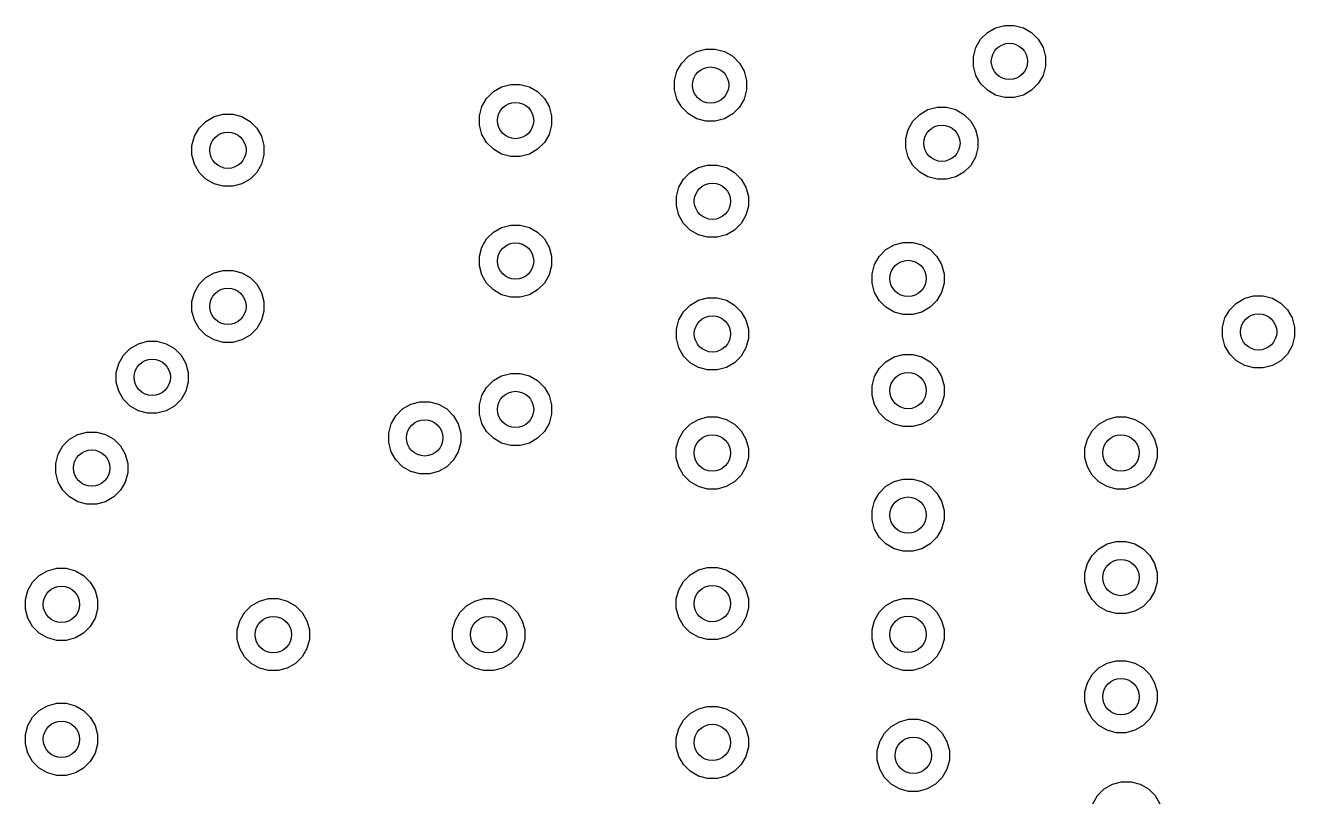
# Model space of a CAD drawing. Header units: inches. Extents: x 5.8 to 17.9, y -6.4 to -1.3.
# Drawn here: x 14.5736 to 14.9929, y -5.4971 to -5.242 of the extents above; entities that cross this region are included whole.
import ezdxf

# ---------------------------------------------------------------- set-up
doc = ezdxf.new("R2010")
doc.units = ezdxf.units.IN
doc.header["$MEASUREMENT"] = 0
doc.layers.add('In2.Cu', color=33, linetype='CONTINUOUS', true_color=0xce7d2c)

msp = doc.modelspace()

# ---------------------------------------------------------------- linework, layer by layer
at = {"layer": 'In2.Cu', "linetype": 'CONTINUOUS'}
for p, q in [((14.88919, -5.24661), (14.89141, -5.24439)), ((14.89141, -5.24439), (14.89413, -5.24282)), ((14.89413, -5.24282), (14.89715, -5.24201)), ((14.89715, -5.24201), (14.90029, -5.24201)), ((14.90029, -5.24201), (14.90332, -5.24282)), ((14.90332, -5.24282), (14.90603, -5.24439)), ((14.90603, -5.24439), (14.90825, -5.24661)), ((14.88763, -5.24932), (14.88919, -5.24661)), ((14.90825, -5.24661), (14.90981, -5.24932)), ((14.79045, -5.25444), (14.79267, -5.25223)), ((14.79267, -5.25223), (14.79539, -5.25066)), ((14.79539, -5.25066), (14.79841, -5.24985)), ((14.79841, -5.24985), (14.80155, -5.24985)), ((14.80155, -5.24985), (14.80458, -5.25066)), ((14.80458, -5.25066), (14.80729, -5.25223)), ((14.80729, -5.25223), (14.80951, -5.25444)), ((14.88682, -5.25235), (14.88763, -5.24932)), ((14.88682, -5.25548), (14.88682, -5.25235)), ((14.90981, -5.24932), (14.91063, -5.25235)), ((14.91063, -5.25235), (14.91063, -5.25548)), ((14.78808, -5.26018), (14.78889, -5.25716)), ((14.78889, -5.25716), (14.79045, -5.25444)), ((14.80951, -5.25444), (14.81107, -5.25716)), ((14.81107, -5.25716), (14.81189, -5.26018)), ((14.88763, -5.25851), (14.88682, -5.25548)), ((14.91063, -5.25548), (14.90981, -5.25851)), ((14.73096, -5.26233), (14.73398, -5.26152)), ((14.73398, -5.26152), (14.73712, -5.26152)), ((14.73712, -5.26152), (14.74015, -5.26233)), ((14.78808, -5.26332), (14.78808, -5.26018)), ((14.81189, -5.26018), (14.81189, -5.26332)), ((14.88919, -5.26123), (14.88763, -5.25851)), ((14.89141, -5.26344), (14.88919, -5.26123)), ((14.90825, -5.26123), (14.90603, -5.26344)), ((14.90981, -5.25851), (14.90825, -5.26123)), ((14.72602, -5.26612), (14.72824, -5.2639)), ((14.72824, -5.2639), (14.73096, -5.26233)), ((14.74015, -5.26233), (14.74286, -5.2639)), ((14.74286, -5.2639), (14.74508, -5.26612)), ((14.78889, -5.26635), (14.78808, -5.26332)), ((14.81189, -5.26332), (14.81107, -5.26635)), ((14.89413, -5.26501), (14.89141, -5.26344)), ((14.89715, -5.26582), (14.89413, -5.26501)), ((14.90029, -5.26582), (14.89715, -5.26582)), ((14.90332, -5.26501), (14.90029, -5.26582)), ((14.90603, -5.26344), (14.90332, -5.26501)), ((14.72365, -5.27186), (14.72446, -5.26883)), ((14.72446, -5.26883), (14.72602, -5.26612)), ((14.74508, -5.26612), (14.74664, -5.26883)), ((14.74664, -5.26883), (14.74746, -5.27186)), ((14.79045, -5.26906), (14.78889, -5.26635)), ((14.79267, -5.27128), (14.79045, -5.26906)), ((14.80951, -5.26906), (14.80729, -5.27128)), ((14.81107, -5.26635), (14.80951, -5.26906)), ((14.86907, -5.27142), (14.87178, -5.26985)), ((14.87178, -5.26985), (14.87481, -5.26904)), ((14.87481, -5.26904), (14.87795, -5.26904)), ((14.87795, -5.26904), (14.88097, -5.26985)), ((14.88097, -5.26985), (14.88369, -5.27142)), ((14.63102, -5.27594), (14.63324, -5.27372)), ((14.63324, -5.27372), (14.63596, -5.27215)), ((14.63596, -5.27215), (14.63898, -5.27134)), ((14.63898, -5.27134), (14.64212, -5.27134)), ((14.64212, -5.27134), (14.64515, -5.27215)), ((14.64515, -5.27215), (14.64786, -5.27372)), ((14.64786, -5.27372), (14.65008, -5.27594)), ((14.72365, -5.27499), (14.72365, -5.27186)), ((14.74746, -5.27186), (14.74746, -5.27499)), ((14.79539, -5.27285), (14.79267, -5.27128)), ((14.79841, -5.27366), (14.79539, -5.27285)), ((14.80155, -5.27366), (14.79841, -5.27366)), ((14.80458, -5.27285), (14.80155, -5.27366)), ((14.80729, -5.27128), (14.80458, -5.27285)), ((14.86528, -5.27635), (14.86685, -5.27363)), ((14.86685, -5.27363), (14.86907, -5.27142)), ((14.88369, -5.27142), (14.8859, -5.27363)), ((14.8859, -5.27363), (14.88747, -5.27635)), ((14.62946, -5.27865), (14.63102, -5.27594)), ((14.65008, -5.27594), (14.65165, -5.27865)), ((14.72446, -5.27802), (14.72365, -5.27499)), ((14.72602, -5.28074), (14.72446, -5.27802)), ((14.74664, -5.27802), (14.74508, -5.28074)), ((14.74746, -5.27499), (14.74664, -5.27802)), ((14.86447, -5.27938), (14.86528, -5.27635)), ((14.88747, -5.27635), (14.88828, -5.27938)), ((14.62865, -5.28168), (14.62946, -5.27865)), ((14.62865, -5.28482), (14.62865, -5.28168)), ((14.65165, -5.27865), (14.65246, -5.28168)), ((14.65246, -5.28168), (14.65246, -5.28482)), ((14.72824, -5.28295), (14.72602, -5.28074)), ((14.74508, -5.28074), (14.74286, -5.28295)), ((14.86447, -5.28251), (14.86447, -5.27938)), ((14.86528, -5.28554), (14.86447, -5.28251)), ((14.88828, -5.28251), (14.88747, -5.28554)), ((14.88828, -5.27938), (14.88828, -5.28251)), ((14.62946, -5.28784), (14.62865, -5.28482)), ((14.65246, -5.28482), (14.65165, -5.28784)), ((14.73096, -5.28452), (14.72824, -5.28295)), ((14.73398, -5.28533), (14.73096, -5.28452)), ((14.73712, -5.28533), (14.73398, -5.28533)), ((14.74015, -5.28452), (14.73712, -5.28533)), ((14.74286, -5.28295), (14.74015, -5.28452)), ((14.86685, -5.28825), (14.86528, -5.28554)), ((14.88747, -5.28554), (14.8859, -5.28825)), ((14.63102, -5.29056), (14.62946, -5.28784)), ((14.63324, -5.29277), (14.63102, -5.29056)), ((14.65008, -5.29056), (14.64786, -5.29277)), ((14.65165, -5.28784), (14.65008, -5.29056)), ((14.79106, -5.29279), (14.79328, -5.29057)), ((14.79328, -5.29057), (14.796, -5.289)), ((14.796, -5.289), (14.79902, -5.28819)), ((14.79902, -5.28819), (14.80216, -5.28819)), ((14.80216, -5.28819), (14.80519, -5.289)), ((14.80519, -5.289), (14.8079, -5.29057)), ((14.8079, -5.29057), (14.81012, -5.29279)), ((14.86907, -5.29047), (14.86685, -5.28825)), ((14.87178, -5.29204), (14.86907, -5.29047)), ((14.88369, -5.29047), (14.88097, -5.29204)), ((14.8859, -5.28825), (14.88369, -5.29047)), ((14.63596, -5.29434), (14.63324, -5.29277)), ((14.63898, -5.29515), (14.63596, -5.29434)), ((14.64212, -5.29515), (14.63898, -5.29515)), ((14.64515, -5.29434), (14.64212, -5.29515)), ((14.64786, -5.29277), (14.64515, -5.29434)), ((14.7895, -5.2955), (14.79106, -5.29279)), ((14.81012, -5.29279), (14.81168, -5.2955)), ((14.87481, -5.29285), (14.87178, -5.29204)), ((14.87795, -5.29285), (14.87481, -5.29285)), ((14.88097, -5.29204), (14.87795, -5.29285)), ((14.78869, -5.29853), (14.7895, -5.2955)), ((14.78869, -5.30167), (14.78869, -5.29853)), ((14.81168, -5.2955), (14.8125, -5.29853)), ((14.8125, -5.29853), (14.8125, -5.30167)), ((14.7895, -5.30469), (14.78869, -5.30167)), ((14.8125, -5.30167), (14.81168, -5.30469)), ((14.79106, -5.30741), (14.7895, -5.30469)), ((14.79328, -5.30962), (14.79106, -5.30741)), ((14.81012, -5.30741), (14.8079, -5.30962)), ((14.81168, -5.30469), (14.81012, -5.30741)), ((14.72602, -5.31255), (14.72824, -5.31034)), ((14.72824, -5.31034), (14.73096, -5.30877)), ((14.73096, -5.30877), (14.73398, -5.30796)), ((14.73398, -5.30796), (14.73712, -5.30796)), ((14.73712, -5.30796), (14.74015, -5.30877)), ((14.74015, -5.30877), (14.74286, -5.31034)), ((14.74286, -5.31034), (14.74508, -5.31255)), ((14.796, -5.31119), (14.79328, -5.30962)), ((14.79902, -5.312), (14.796, -5.31119)), ((14.80216, -5.312), (14.79902, -5.312)), ((14.80519, -5.31119), (14.80216, -5.312)), ((14.8079, -5.30962), (14.80519, -5.31119)), ((14.72365, -5.31829), (14.72446, -5.31527)), ((14.72446, -5.31527), (14.72602, -5.31255)), ((14.74508, -5.31255), (14.74664, -5.31527)), ((14.74664, -5.31527), (14.74746, -5.31829)), ((14.85569, -5.3183), (14.85791, -5.31608)), ((14.85791, -5.31608), (14.86062, -5.31452)), ((14.86062, -5.31452), (14.86365, -5.31371)), ((14.86365, -5.31371), (14.86678, -5.31371)), ((14.86678, -5.31371), (14.86981, -5.31452)), ((14.86981, -5.31452), (14.87253, -5.31608)), ((14.87253, -5.31608), (14.87474, -5.3183)), ((14.72365, -5.32143), (14.72365, -5.31829)), ((14.74746, -5.31829), (14.74746, -5.32143)), ((14.85412, -5.32102), (14.85569, -5.3183)), ((14.87474, -5.3183), (14.87631, -5.32102)), ((14.63324, -5.3253), (14.63596, -5.32373)), ((14.63596, -5.32373), (14.63898, -5.32292)), ((14.63898, -5.32292), (14.64212, -5.32292)), ((14.64212, -5.32292), (14.64515, -5.32373)), ((14.64515, -5.32373), (14.64786, -5.3253)), ((14.72446, -5.32446), (14.72365, -5.32143)), ((14.72602, -5.32717), (14.72446, -5.32446)), ((14.74664, -5.32446), (14.74508, -5.32717)), ((14.74746, -5.32143), (14.74664, -5.32446)), ((14.85331, -5.32404), (14.85412, -5.32102)), ((14.85331, -5.32718), (14.85331, -5.32404)), ((14.87631, -5.32102), (14.87712, -5.32404)), ((14.87712, -5.32404), (14.87712, -5.32718)), ((14.62946, -5.33023), (14.63102, -5.32751)), ((14.63102, -5.32751), (14.63324, -5.3253)), ((14.64786, -5.3253), (14.65008, -5.32751)), ((14.65008, -5.32751), (14.65165, -5.33023)), ((14.72824, -5.32939), (14.72602, -5.32717)), ((14.74508, -5.32717), (14.74286, -5.32939)), ((14.85412, -5.33021), (14.85331, -5.32718)), ((14.87712, -5.32718), (14.87631, -5.33021)), ((14.62865, -5.33326), (14.62946, -5.33023)), ((14.65165, -5.33023), (14.65246, -5.33326)), ((14.73096, -5.33096), (14.72824, -5.32939)), ((14.73398, -5.33177), (14.73096, -5.33096)), ((14.73712, -5.33177), (14.73398, -5.33177)), ((14.74015, -5.33096), (14.73712, -5.33177)), ((14.74286, -5.32939), (14.74015, -5.33096)), ((14.79328, -5.33439), (14.796, -5.33282)), ((14.796, -5.33282), (14.79902, -5.33201)), ((14.79902, -5.33201), (14.80216, -5.33201)), ((14.80216, -5.33201), (14.80519, -5.33282)), ((14.80519, -5.33282), (14.8079, -5.33439)), ((14.85569, -5.33292), (14.85412, -5.33021)), ((14.85791, -5.33514), (14.85569, -5.33292)), ((14.87474, -5.33292), (14.87253, -5.33514)), ((14.87631, -5.33021), (14.87474, -5.33292)), ((14.97369, -5.33372), (14.97641, -5.33215)), ((14.97641, -5.33215), (14.97944, -5.33134)), ((14.97944, -5.33134), (14.98257, -5.33134)), ((14.98257, -5.33134), (14.9856, -5.33215)), ((14.9856, -5.33215), (14.98831, -5.33372)), ((14.62865, -5.33639), (14.62865, -5.33326)), ((14.62946, -5.33942), (14.62865, -5.33639)), ((14.65246, -5.33639), (14.65165, -5.33942)), ((14.65246, -5.33326), (14.65246, -5.33639)), ((14.7895, -5.33932), (14.79106, -5.33661)), ((14.79106, -5.33661), (14.79328, -5.33439)), ((14.8079, -5.33439), (14.81012, -5.33661)), ((14.81012, -5.33661), (14.81168, -5.33932)), ((14.86062, -5.3367), (14.85791, -5.33514)), ((14.86365, -5.33752), (14.86062, -5.3367)), ((14.86981, -5.3367), (14.86678, -5.33752)), ((14.87253, -5.33514), (14.86981, -5.3367)), ((14.96991, -5.33865), (14.97148, -5.33594)), ((14.97148, -5.33594), (14.97369, -5.33372)), ((14.98831, -5.33372), (14.99053, -5.33594)), ((14.99053, -5.33594), (14.9921, -5.33865)), ((14.63102, -5.34213), (14.62946, -5.33942)), ((14.65165, -5.33942), (14.65008, -5.34213)), ((14.78869, -5.34235), (14.7895, -5.33932)), ((14.81168, -5.33932), (14.8125, -5.34235)), ((14.86678, -5.33752), (14.86365, -5.33752)), ((14.9691, -5.34168), (14.96991, -5.33865)), ((14.9921, -5.33865), (14.99291, -5.34168)), ((14.63324, -5.34435), (14.63102, -5.34213)), ((14.63596, -5.34592), (14.63324, -5.34435)), ((14.64786, -5.34435), (14.64515, -5.34592)), ((14.65008, -5.34213), (14.64786, -5.34435)), ((14.78869, -5.34548), (14.78869, -5.34235)), ((14.7895, -5.34851), (14.78869, -5.34548)), ((14.8125, -5.34548), (14.81168, -5.34851)), ((14.8125, -5.34235), (14.8125, -5.34548)), ((14.9691, -5.34482), (14.9691, -5.34168)), ((14.96991, -5.34784), (14.9691, -5.34482)), ((14.99291, -5.34482), (14.9921, -5.34784)), ((14.99291, -5.34168), (14.99291, -5.34482)), ((14.60602, -5.35094), (14.60824, -5.34872)), ((14.60824, -5.34872), (14.61096, -5.34715)), ((14.61096, -5.34715), (14.61398, -5.34634)), ((14.61398, -5.34634), (14.61712, -5.34634)), ((14.61712, -5.34634), (14.62015, -5.34715)), ((14.62015, -5.34715), (14.62286, -5.34872)), ((14.62286, -5.34872), (14.62508, -5.35094)), ((14.63898, -5.34673), (14.63596, -5.34592)), ((14.64212, -5.34673), (14.63898, -5.34673)), ((14.64515, -5.34592), (14.64212, -5.34673)), ((14.79106, -5.35123), (14.7895, -5.34851)), ((14.81168, -5.34851), (14.81012, -5.35123)), ((14.97148, -5.35056), (14.96991, -5.34784)), ((14.9921, -5.34784), (14.99053, -5.35056)), ((14.60365, -5.35668), (14.60446, -5.35365)), ((14.60446, -5.35365), (14.60602, -5.35094)), ((14.62508, -5.35094), (14.62664, -5.35365)), ((14.62664, -5.35365), (14.62746, -5.35668)), ((14.79328, -5.35344), (14.79106, -5.35123)), ((14.796, -5.35501), (14.79328, -5.35344)), ((14.8079, -5.35344), (14.80519, -5.35501)), ((14.81012, -5.35123), (14.8079, -5.35344)), ((14.85569, -5.35533), (14.85791, -5.35311)), ((14.85791, -5.35311), (14.86062, -5.35154)), ((14.86062, -5.35154), (14.86365, -5.35073)), ((14.86365, -5.35073), (14.86678, -5.35073)), ((14.86678, -5.35073), (14.86981, -5.35154)), ((14.86981, -5.35154), (14.87253, -5.35311)), ((14.87253, -5.35311), (14.87474, -5.35533)), ((14.97369, -5.35277), (14.97148, -5.35056)), ((14.97641, -5.35434), (14.97369, -5.35277)), ((14.98831, -5.35277), (14.9856, -5.35434)), ((14.99053, -5.35056), (14.98831, -5.35277)), ((14.60365, -5.35982), (14.60365, -5.35668)), ((14.62746, -5.35668), (14.62746, -5.35982)), ((14.72824, -5.35935), (14.73096, -5.35778)), ((14.73096, -5.35778), (14.73398, -5.35697)), ((14.73398, -5.35697), (14.73712, -5.35697)), ((14.73712, -5.35697), (14.74015, -5.35778)), ((14.74015, -5.35778), (14.74286, -5.35935)), ((14.79902, -5.35582), (14.796, -5.35501)), ((14.80216, -5.35582), (14.79902, -5.35582)), ((14.80519, -5.35501), (14.80216, -5.35582)), ((14.85331, -5.36107), (14.85412, -5.35804)), ((14.85412, -5.35804), (14.85569, -5.35533)), ((14.87474, -5.35533), (14.87631, -5.35804)), ((14.87631, -5.35804), (14.87712, -5.36107)), ((14.97944, -5.35515), (14.97641, -5.35434)), ((14.98257, -5.35515), (14.97944, -5.35515)), ((14.9856, -5.35434), (14.98257, -5.35515)), ((14.60446, -5.36284), (14.60365, -5.35982)), ((14.62746, -5.35982), (14.62664, -5.36284)), ((14.72446, -5.36428), (14.72602, -5.36157)), ((14.72602, -5.36157), (14.72824, -5.35935)), ((14.74286, -5.35935), (14.74508, -5.36157)), ((14.74508, -5.36157), (14.74664, -5.36428)), ((14.85331, -5.36421), (14.85331, -5.36107)), ((14.87712, -5.36107), (14.87712, -5.36421)), ((14.60602, -5.36556), (14.60446, -5.36284)), ((14.60824, -5.36777), (14.60602, -5.36556)), ((14.62508, -5.36556), (14.62286, -5.36777)), ((14.62664, -5.36284), (14.62508, -5.36556)), ((14.70096, -5.36715), (14.70398, -5.36634)), ((14.70398, -5.36634), (14.70712, -5.36634)), ((14.70712, -5.36634), (14.71015, -5.36715)), ((14.72365, -5.36731), (14.72446, -5.36428)), ((14.74664, -5.36428), (14.74746, -5.36731)), ((14.85412, -5.36723), (14.85331, -5.36421)), ((14.87712, -5.36421), (14.87631, -5.36723)), ((14.61096, -5.36934), (14.60824, -5.36777)), ((14.61398, -5.37015), (14.61096, -5.36934)), ((14.61712, -5.37015), (14.61398, -5.37015)), ((14.62015, -5.36934), (14.61712, -5.37015)), ((14.62286, -5.36777), (14.62015, -5.36934)), ((14.69602, -5.37094), (14.69824, -5.36872)), ((14.69824, -5.36872), (14.70096, -5.36715)), ((14.71015, -5.36715), (14.71286, -5.36872)), ((14.71286, -5.36872), (14.71508, -5.37094)), ((14.72365, -5.37045), (14.72365, -5.36731)), ((14.72446, -5.37347), (14.72365, -5.37045)), ((14.74746, -5.37045), (14.74664, -5.37347)), ((14.74746, -5.36731), (14.74746, -5.37045)), ((14.85569, -5.36995), (14.85412, -5.36723)), ((14.85791, -5.37216), (14.85569, -5.36995)), ((14.87474, -5.36995), (14.87253, -5.37216)), ((14.87631, -5.36723), (14.87474, -5.36995)), ((14.69365, -5.37668), (14.69446, -5.37365)), ((14.69446, -5.37365), (14.69602, -5.37094)), ((14.71508, -5.37094), (14.71664, -5.37365)), ((14.71664, -5.37365), (14.71746, -5.37668)), ((14.72602, -5.37619), (14.72446, -5.37347)), ((14.74664, -5.37347), (14.74508, -5.37619)), ((14.79102, -5.37594), (14.79324, -5.37372)), ((14.79324, -5.37372), (14.79596, -5.37215)), ((14.79596, -5.37215), (14.79898, -5.37134)), ((14.79898, -5.37134), (14.80212, -5.37134)), ((14.80212, -5.37134), (14.80515, -5.37215)), ((14.80515, -5.37215), (14.80786, -5.37372)), ((14.80786, -5.37372), (14.81008, -5.37594)), ((14.86062, -5.37373), (14.85791, -5.37216)), ((14.86365, -5.37454), (14.86062, -5.37373)), ((14.86678, -5.37454), (14.86365, -5.37454)), ((14.86981, -5.37373), (14.86678, -5.37454)), ((14.87253, -5.37216), (14.86981, -5.37373)), ((14.92602, -5.37594), (14.92824, -5.37372)), ((14.92824, -5.37372), (14.93096, -5.37215)), ((14.93096, -5.37215), (14.93398, -5.37134)), ((14.93398, -5.37134), (14.93712, -5.37134)), ((14.93712, -5.37134), (14.94015, -5.37215)), ((14.94015, -5.37215), (14.94286, -5.37372)), ((14.94286, -5.37372), (14.94508, -5.37594)), ((14.58602, -5.38094), (14.58824, -5.37872)), ((14.58824, -5.37872), (14.59096, -5.37715)), ((14.59096, -5.37715), (14.59398, -5.37634)), ((14.59398, -5.37634), (14.59712, -5.37634)), ((14.59712, -5.37634), (14.60015, -5.37715)), ((14.60015, -5.37715), (14.60286, -5.37872)), ((14.60286, -5.37872), (14.60508, -5.38094)), ((14.69365, -5.37982), (14.69365, -5.37668)), ((14.71746, -5.37668), (14.71746, -5.37982)), ((14.72824, -5.3784), (14.72602, -5.37619)), ((14.73096, -5.37997), (14.72824, -5.3784)), ((14.74286, -5.3784), (14.74015, -5.37997)), ((14.74508, -5.37619), (14.74286, -5.3784)), ((14.78865, -5.38168), (14.78946, -5.37865)), ((14.78946, -5.37865), (14.79102, -5.37594)), ((14.81008, -5.37594), (14.81165, -5.37865)), ((14.81165, -5.37865), (14.81246, -5.38168)), ((14.92365, -5.38168), (14.92446, -5.37865)), ((14.92446, -5.37865), (14.92602, -5.37594)), ((14.94508, -5.37594), (14.94665, -5.37865)), ((14.94665, -5.37865), (14.94746, -5.38168)), ((14.58446, -5.38365), (14.58602, -5.38094)), ((14.60508, -5.38094), (14.60665, -5.38365)), ((14.69446, -5.38284), (14.69365, -5.37982)), ((14.69602, -5.38556), (14.69446, -5.38284)), ((14.71664, -5.38284), (14.71508, -5.38556)), ((14.71746, -5.37982), (14.71664, -5.38284)), ((14.73398, -5.38078), (14.73096, -5.37997)), ((14.73712, -5.38078), (14.73398, -5.38078)), ((14.74015, -5.37997), (14.73712, -5.38078)), ((14.78865, -5.38482), (14.78865, -5.38168)), ((14.81246, -5.38168), (14.81246, -5.38482)), ((14.92365, -5.38482), (14.92365, -5.38168)), ((14.94746, -5.38168), (14.94746, -5.38482)), ((14.58365, -5.38668), (14.58446, -5.38365)), ((14.58365, -5.38982), (14.58365, -5.38668)), ((14.60665, -5.38365), (14.60746, -5.38668)), ((14.60746, -5.38668), (14.60746, -5.38982)), ((14.69824, -5.38777), (14.69602, -5.38556)), ((14.71508, -5.38556), (14.71286, -5.38777)), ((14.78946, -5.38784), (14.78865, -5.38482)), ((14.81246, -5.38482), (14.81165, -5.38784)), ((14.92446, -5.38784), (14.92365, -5.38482)), ((14.94746, -5.38482), (14.94665, -5.38784)), ((14.58446, -5.39284), (14.58365, -5.38982)), ((14.60746, -5.38982), (14.60665, -5.39284)), ((14.70096, -5.38934), (14.69824, -5.38777)), ((14.70398, -5.39015), (14.70096, -5.38934)), ((14.70712, -5.39015), (14.70398, -5.39015)), ((14.71015, -5.38934), (14.70712, -5.39015)), ((14.71286, -5.38777), (14.71015, -5.38934)), ((14.79102, -5.39056), (14.78946, -5.38784)), ((14.79324, -5.39277), (14.79102, -5.39056)), ((14.81008, -5.39056), (14.80786, -5.39277)), ((14.81165, -5.38784), (14.81008, -5.39056)), ((14.92602, -5.39056), (14.92446, -5.38784)), ((14.92824, -5.39277), (14.92602, -5.39056)), ((14.94508, -5.39056), (14.94286, -5.39277)), ((14.94665, -5.38784), (14.94508, -5.39056)), ((14.58602, -5.39556), (14.58446, -5.39284)), ((14.58824, -5.39777), (14.58602, -5.39556)), ((14.60508, -5.39556), (14.60286, -5.39777)), ((14.60665, -5.39284), (14.60508, -5.39556)), ((14.79596, -5.39434), (14.79324, -5.39277)), ((14.79898, -5.39515), (14.79596, -5.39434)), ((14.80212, -5.39515), (14.79898, -5.39515)), ((14.80515, -5.39434), (14.80212, -5.39515)), ((14.80786, -5.39277), (14.80515, -5.39434)), ((14.85569, -5.39647), (14.85791, -5.39425)), ((14.85791, -5.39425), (14.86062, -5.39269)), ((14.86062, -5.39269), (14.86365, -5.39187)), ((14.86365, -5.39187), (14.86678, -5.39187)), ((14.86678, -5.39187), (14.86981, -5.39269)), ((14.86981, -5.39269), (14.87253, -5.39425)), ((14.87253, -5.39425), (14.87474, -5.39647)), ((14.93096, -5.39434), (14.92824, -5.39277)), ((14.93398, -5.39515), (14.93096, -5.39434)), ((14.93712, -5.39515), (14.93398, -5.39515)), ((14.94015, -5.39434), (14.93712, -5.39515)), ((14.94286, -5.39277), (14.94015, -5.39434)), ((14.59096, -5.39934), (14.58824, -5.39777)), ((14.59398, -5.40015), (14.59096, -5.39934)), ((14.60015, -5.39934), (14.59712, -5.40015)), ((14.60286, -5.39777), (14.60015, -5.39934)), ((14.85331, -5.40221), (14.85412, -5.39918)), ((14.85412, -5.39918), (14.85569, -5.39647)), ((14.87474, -5.39647), (14.87631, -5.39918)), ((14.87631, -5.39918), (14.87712, -5.40221)), ((14.59712, -5.40015), (14.59398, -5.40015)), ((14.85331, -5.40535), (14.85331, -5.40221)), ((14.87712, -5.40221), (14.87712, -5.40535)), ((14.85412, -5.40837), (14.85331, -5.40535)), ((14.85569, -5.41109), (14.85412, -5.40837)), ((14.87631, -5.40837), (14.87474, -5.41109)), ((14.87712, -5.40535), (14.87631, -5.40837)), ((14.85791, -5.41331), (14.85569, -5.41109)), ((14.87474, -5.41109), (14.87253, -5.41331)), ((14.93096, -5.4133), (14.93398, -5.41248)), ((14.93398, -5.41248), (14.93712, -5.41248)), ((14.93712, -5.41248), (14.94015, -5.4133)), ((14.86062, -5.41487), (14.85791, -5.41331)), ((14.86365, -5.41568), (14.86062, -5.41487)), ((14.86678, -5.41568), (14.86365, -5.41568)), ((14.86981, -5.41487), (14.86678, -5.41568)), ((14.87253, -5.41331), (14.86981, -5.41487)), ((14.92602, -5.41708), (14.92824, -5.41486)), ((14.92824, -5.41486), (14.93096, -5.4133)), ((14.94015, -5.4133), (14.94286, -5.41486)), ((14.94286, -5.41486), (14.94508, -5.41708)), ((14.92365, -5.42282), (14.92446, -5.41979)), ((14.92446, -5.41979), (14.92602, -5.41708)), ((14.94508, -5.41708), (14.94665, -5.41979)), ((14.94665, -5.41979), (14.94746, -5.42282)), ((14.57602, -5.42594), (14.57824, -5.42372)), ((14.57824, -5.42372), (14.58096, -5.42215)), ((14.58096, -5.42215), (14.58398, -5.42134)), ((14.58398, -5.42134), (14.58712, -5.42134)), ((14.58712, -5.42134), (14.59015, -5.42215)), ((14.59015, -5.42215), (14.59286, -5.42372)), ((14.59286, -5.42372), (14.59508, -5.42594)), ((14.79102, -5.42568), (14.79324, -5.42347)), ((14.79324, -5.42347), (14.79596, -5.4219)), ((14.79596, -5.4219), (14.79898, -5.42109)), ((14.79898, -5.42109), (14.80212, -5.42109)), ((14.80212, -5.42109), (14.80515, -5.4219)), ((14.80515, -5.4219), (14.80786, -5.42347)), ((14.80786, -5.42347), (14.81008, -5.42568)), ((14.92365, -5.42596), (14.92365, -5.42282)), ((14.94746, -5.42282), (14.94746, -5.42596)), ((14.57365, -5.43168), (14.57446, -5.42865)), ((14.57446, -5.42865), (14.57602, -5.42594)), ((14.59508, -5.42594), (14.59665, -5.42865)), ((14.59665, -5.42865), (14.59746, -5.43168)), ((14.78865, -5.43142), (14.78946, -5.4284)), ((14.78946, -5.4284), (14.79102, -5.42568)), ((14.81008, -5.42568), (14.81165, -5.4284)), ((14.81165, -5.4284), (14.81246, -5.43142)), ((14.92446, -5.42898), (14.92365, -5.42596)), ((14.92602, -5.4317), (14.92446, -5.42898)), ((14.94665, -5.42898), (14.94508, -5.4317)), ((14.94746, -5.42596), (14.94665, -5.42898)), ((14.57365, -5.43482), (14.57365, -5.43168)), ((14.59746, -5.43168), (14.59746, -5.43482)), ((14.64824, -5.43372), (14.65096, -5.43215)), ((14.65096, -5.43215), (14.65398, -5.43134)), ((14.65398, -5.43134), (14.65712, -5.43134)), ((14.65712, -5.43134), (14.66015, -5.43215)), ((14.66015, -5.43215), (14.66286, -5.43372)), ((14.71936, -5.43372), (14.72208, -5.43215)), ((14.72208, -5.43215), (14.72511, -5.43134)), ((14.72511, -5.43134), (14.72824, -5.43134)), ((14.72824, -5.43134), (14.73127, -5.43215)), ((14.73127, -5.43215), (14.73398, -5.43372)), ((14.78865, -5.43456), (14.78865, -5.43142)), ((14.81246, -5.43142), (14.81246, -5.43456)), ((14.85569, -5.43586), (14.85791, -5.43364)), ((14.85791, -5.43364), (14.86062, -5.43208)), ((14.86062, -5.43208), (14.86365, -5.43126)), ((14.86365, -5.43126), (14.86678, -5.43126)), ((14.86678, -5.43126), (14.86981, -5.43208)), ((14.86981, -5.43208), (14.87253, -5.43364)), ((14.87253, -5.43364), (14.87474, -5.43586)), ((14.92824, -5.43392), (14.92602, -5.4317)), ((14.94508, -5.4317), (14.94286, -5.43392)), ((14.57446, -5.43784), (14.57365, -5.43482)), ((14.59746, -5.43482), (14.59665, -5.43784)), ((14.64446, -5.43865), (14.64602, -5.43594)), ((14.64602, -5.43594), (14.64824, -5.43372)), ((14.66286, -5.43372), (14.66508, -5.43594)), ((14.66508, -5.43594), (14.66664, -5.43865)), ((14.71558, -5.43865), (14.71715, -5.43594)), ((14.71715, -5.43594), (14.71936, -5.43372)), ((14.73398, -5.43372), (14.7362, -5.43594)), ((14.7362, -5.43594), (14.73777, -5.43865)), ((14.78946, -5.43759), (14.78865, -5.43456)), ((14.79102, -5.4403), (14.78946, -5.43759)), ((14.81165, -5.43759), (14.81008, -5.4403)), ((14.81246, -5.43456), (14.81165, -5.43759)), ((14.85412, -5.43857), (14.85569, -5.43586)), ((14.87474, -5.43586), (14.87631, -5.43857)), ((14.93096, -5.43548), (14.92824, -5.43392)), ((14.93398, -5.43629), (14.93096, -5.43548)), ((14.93712, -5.43629), (14.93398, -5.43629)), ((14.94015, -5.43548), (14.93712, -5.43629)), ((14.94286, -5.43392), (14.94015, -5.43548)), ((14.57602, -5.44056), (14.57446, -5.43784)), ((14.57824, -5.44277), (14.57602, -5.44056)), ((14.59508, -5.44056), (14.59286, -5.44277)), ((14.59665, -5.43784), (14.59508, -5.44056)), ((14.64365, -5.44168), (14.64446, -5.43865)), ((14.64365, -5.44482), (14.64365, -5.44168)), ((14.66664, -5.43865), (14.66746, -5.44168)), ((14.66746, -5.44168), (14.66746, -5.44482)), ((14.71477, -5.44168), (14.71558, -5.43865)), ((14.71477, -5.44482), (14.71477, -5.44168)), ((14.73777, -5.43865), (14.73858, -5.44168)), ((14.73858, -5.44168), (14.73858, -5.44482)), ((14.79324, -5.44252), (14.79102, -5.4403)), ((14.81008, -5.4403), (14.80786, -5.44252)), ((14.85331, -5.4416), (14.85412, -5.43857)), ((14.85331, -5.44474), (14.85331, -5.4416)), ((14.87631, -5.43857), (14.87712, -5.4416)), ((14.87712, -5.4416), (14.87712, -5.44474)), ((14.58096, -5.44434), (14.57824, -5.44277)), ((14.58398, -5.44515), (14.58096, -5.44434)), ((14.58712, -5.44515), (14.58398, -5.44515)), ((14.59015, -5.44434), (14.58712, -5.44515)), ((14.59286, -5.44277), (14.59015, -5.44434)), ((14.64446, -5.44784), (14.64365, -5.44482)), ((14.66746, -5.44482), (14.66664, -5.44784)), ((14.71558, -5.44784), (14.71477, -5.44482)), ((14.73858, -5.44482), (14.73777, -5.44784)), ((14.79596, -5.44409), (14.79324, -5.44252)), ((14.79898, -5.4449), (14.79596, -5.44409)), ((14.80212, -5.4449), (14.79898, -5.4449)), ((14.80515, -5.44409), (14.80212, -5.4449)), ((14.80786, -5.44252), (14.80515, -5.44409)), ((14.85412, -5.44776), (14.85331, -5.44474)), ((14.87712, -5.44474), (14.87631, -5.44776)), ((14.64602, -5.45056), (14.64446, -5.44784)), ((14.66664, -5.44784), (14.66508, -5.45056)), ((14.71715, -5.45056), (14.71558, -5.44784)), ((14.73777, -5.44784), (14.7362, -5.45056)), ((14.85569, -5.45048), (14.85412, -5.44776)), ((14.87631, -5.44776), (14.87474, -5.45048)), ((14.64824, -5.45277), (14.64602, -5.45056)), ((14.65096, -5.45434), (14.64824, -5.45277)), ((14.65398, -5.45515), (14.65096, -5.45434)), ((14.66015, -5.45434), (14.65712, -5.45515)), ((14.66286, -5.45277), (14.66015, -5.45434)), ((14.66508, -5.45056), (14.66286, -5.45277)), ((14.71936, -5.45277), (14.71715, -5.45056)), ((14.72208, -5.45434), (14.71936, -5.45277)), ((14.72511, -5.45515), (14.72208, -5.45434)), ((14.73127, -5.45434), (14.72824, -5.45515)), ((14.73398, -5.45277), (14.73127, -5.45434)), ((14.7362, -5.45056), (14.73398, -5.45277)), ((14.85791, -5.4527), (14.85569, -5.45048)), ((14.86062, -5.45426), (14.85791, -5.4527)), ((14.86365, -5.45507), (14.86062, -5.45426)), ((14.86981, -5.45426), (14.86678, -5.45507)), ((14.87253, -5.4527), (14.86981, -5.45426)), ((14.87474, -5.45048), (14.87253, -5.4527)), ((14.92602, -5.45645), (14.92824, -5.45423)), ((14.92824, -5.45423), (14.93096, -5.45267)), ((14.93096, -5.45267), (14.93398, -5.45185)), ((14.93398, -5.45185), (14.93712, -5.45185)), ((14.93712, -5.45185), (14.94015, -5.45267)), ((14.94015, -5.45267), (14.94286, -5.45423)), ((14.94286, -5.45423), (14.94508, -5.45645)), ((14.65712, -5.45515), (14.65398, -5.45515)), ((14.72824, -5.45515), (14.72511, -5.45515)), ((14.86678, -5.45507), (14.86365, -5.45507)), ((14.92446, -5.45916), (14.92602, -5.45645)), ((14.94508, -5.45645), (14.94665, -5.45916)), ((14.92365, -5.46219), (14.92446, -5.45916)), ((14.92365, -5.46533), (14.92365, -5.46219)), ((14.94665, -5.45916), (14.94746, -5.46219)), ((14.94746, -5.46219), (14.94746, -5.46533)), ((14.57824, -5.46831), (14.58096, -5.46674)), ((14.58096, -5.46674), (14.58398, -5.46593)), ((14.58398, -5.46593), (14.58712, -5.46593)), ((14.58712, -5.46593), (14.59015, -5.46674)), ((14.59015, -5.46674), (14.59286, -5.46831)), ((14.79596, -5.46776), (14.79898, -5.46695)), ((14.79898, -5.46695), (14.80212, -5.46695)), ((14.80212, -5.46695), (14.80515, -5.46776)), ((14.92446, -5.46836), (14.92365, -5.46533)), ((14.94746, -5.46533), (14.94665, -5.46836)), ((14.57446, -5.47324), (14.57602, -5.47052)), ((14.57602, -5.47052), (14.57824, -5.46831)), ((14.59286, -5.46831), (14.59508, -5.47052)), ((14.59508, -5.47052), (14.59665, -5.47324)), ((14.79102, -5.47155), (14.79324, -5.46933)), ((14.79324, -5.46933), (14.79596, -5.46776)), ((14.80515, -5.46776), (14.80786, -5.46933)), ((14.80786, -5.46933), (14.81008, -5.47155)), ((14.86237, -5.47204), (14.8654, -5.47122)), ((14.8654, -5.47122), (14.86854, -5.47122)), ((14.86854, -5.47122), (14.87156, -5.47204)), ((14.92602, -5.47107), (14.92446, -5.46836)), ((14.92824, -5.47329), (14.92602, -5.47107)), ((14.94508, -5.47107), (14.94286, -5.47329)), ((14.94665, -5.46836), (14.94508, -5.47107)), ((14.57365, -5.47627), (14.57446, -5.47324)), ((14.59665, -5.47324), (14.59746, -5.47627)), ((14.78865, -5.47729), (14.78946, -5.47426)), ((14.78946, -5.47426), (14.79102, -5.47155)), ((14.81008, -5.47155), (14.81165, -5.47426)), ((14.81165, -5.47426), (14.81246, -5.47729)), ((14.85744, -5.47582), (14.85966, -5.4736)), ((14.85966, -5.4736), (14.86237, -5.47204)), ((14.87156, -5.47204), (14.87428, -5.4736)), ((14.87428, -5.4736), (14.8765, -5.47582)), ((14.93096, -5.47485), (14.92824, -5.47329)), ((14.93398, -5.47567), (14.93096, -5.47485)), ((14.94015, -5.47485), (14.93712, -5.47567)), ((14.94286, -5.47329), (14.94015, -5.47485)), ((14.57365, -5.4794), (14.57365, -5.47627)), ((14.57446, -5.48243), (14.57365, -5.4794)), ((14.59746, -5.4794), (14.59665, -5.48243)), ((14.59746, -5.47627), (14.59746, -5.4794)), ((14.78865, -5.48043), (14.78865, -5.47729)), ((14.81246, -5.47729), (14.81246, -5.48043)), ((14.85506, -5.48156), (14.85587, -5.47853)), ((14.85587, -5.47853), (14.85744, -5.47582)), ((14.8765, -5.47582), (14.87806, -5.47853)), ((14.87806, -5.47853), (14.87887, -5.48156)), ((14.93712, -5.47567), (14.93398, -5.47567)), ((14.57602, -5.48514), (14.57446, -5.48243)), ((14.59665, -5.48243), (14.59508, -5.48514)), ((14.78946, -5.48345), (14.78865, -5.48043)), ((14.79102, -5.48617), (14.78946, -5.48345)), ((14.81165, -5.48345), (14.81008, -5.48617)), ((14.81246, -5.48043), (14.81165, -5.48345)), ((14.85506, -5.4847), (14.85506, -5.48156)), ((14.87887, -5.48156), (14.87887, -5.4847)), ((14.57824, -5.48736), (14.57602, -5.48514)), ((14.58096, -5.48893), (14.57824, -5.48736)), ((14.59286, -5.48736), (14.59015, -5.48893)), ((14.59508, -5.48514), (14.59286, -5.48736)), ((14.79324, -5.48838), (14.79102, -5.48617)), ((14.81008, -5.48617), (14.80786, -5.48838)), ((14.85587, -5.48773), (14.85506, -5.4847)), ((14.85744, -5.49044), (14.85587, -5.48773)), ((14.87806, -5.48773), (14.8765, -5.49044)), ((14.87887, -5.4847), (14.87806, -5.48773)), ((14.58398, -5.48974), (14.58096, -5.48893)), ((14.58712, -5.48974), (14.58398, -5.48974)), ((14.59015, -5.48893), (14.58712, -5.48974)), ((14.79596, -5.48995), (14.79324, -5.48838)), ((14.79898, -5.49076), (14.79596, -5.48995)), ((14.80212, -5.49076), (14.79898, -5.49076)), ((14.80515, -5.48995), (14.80212, -5.49076)), ((14.80786, -5.48838), (14.80515, -5.48995)), ((14.85966, -5.49266), (14.85744, -5.49044)), ((14.8765, -5.49044), (14.87428, -5.49266)), ((14.93273, -5.49265), (14.93576, -5.49184)), ((14.93576, -5.49184), (14.93889, -5.49184)), ((14.93889, -5.49184), (14.94192, -5.49265)), ((14.86237, -5.49422), (14.85966, -5.49266)), ((14.8654, -5.49504), (14.86237, -5.49422)), ((14.86854, -5.49504), (14.8654, -5.49504)), ((14.87156, -5.49422), (14.86854, -5.49504)), ((14.87428, -5.49266), (14.87156, -5.49422)), ((14.92623, -5.49914), (14.9278, -5.49643)), ((14.9278, -5.49643), (14.93001, -5.49421)), ((14.93001, -5.49421), (14.93273, -5.49265)), ((14.94192, -5.49265), (14.94463, -5.49421)), ((14.94463, -5.49421), (14.94685, -5.49643)), ((14.94685, -5.49643), (14.94842, -5.49914))]:
    msp.add_line(p, q, dxfattribs=at)
at = {"layer": 'In2.Cu'}
for centre in [(14.89872, -5.25392), (14.79998, -5.26175), (14.73555, -5.27343), (14.64055, -5.28325), (14.87638, -5.28094), (14.80059, -5.3001), (14.73555, -5.31986), (14.86522, -5.32561), (14.64055, -5.33482), (14.80059, -5.34392), (14.981, -5.34325), (14.61555, -5.35825), (14.86522, -5.36264), (14.73555, -5.36888), (14.70555, -5.37825), (14.80055, -5.38325), (14.93555, -5.38325), (14.59555, -5.38825), (14.86522, -5.40378), (14.93555, -5.42439), (14.58555, -5.43325), (14.80055, -5.43299), (14.65555, -5.44325), (14.72667, -5.44325), (14.86522, -5.44317), (14.93555, -5.46376), (14.58555, -5.47783), (14.80055, -5.47886), (14.86697, -5.48313)]:
    msp.add_circle(centre, 0.006, dxfattribs=at)

doc.saveas('drawing.dxf')
